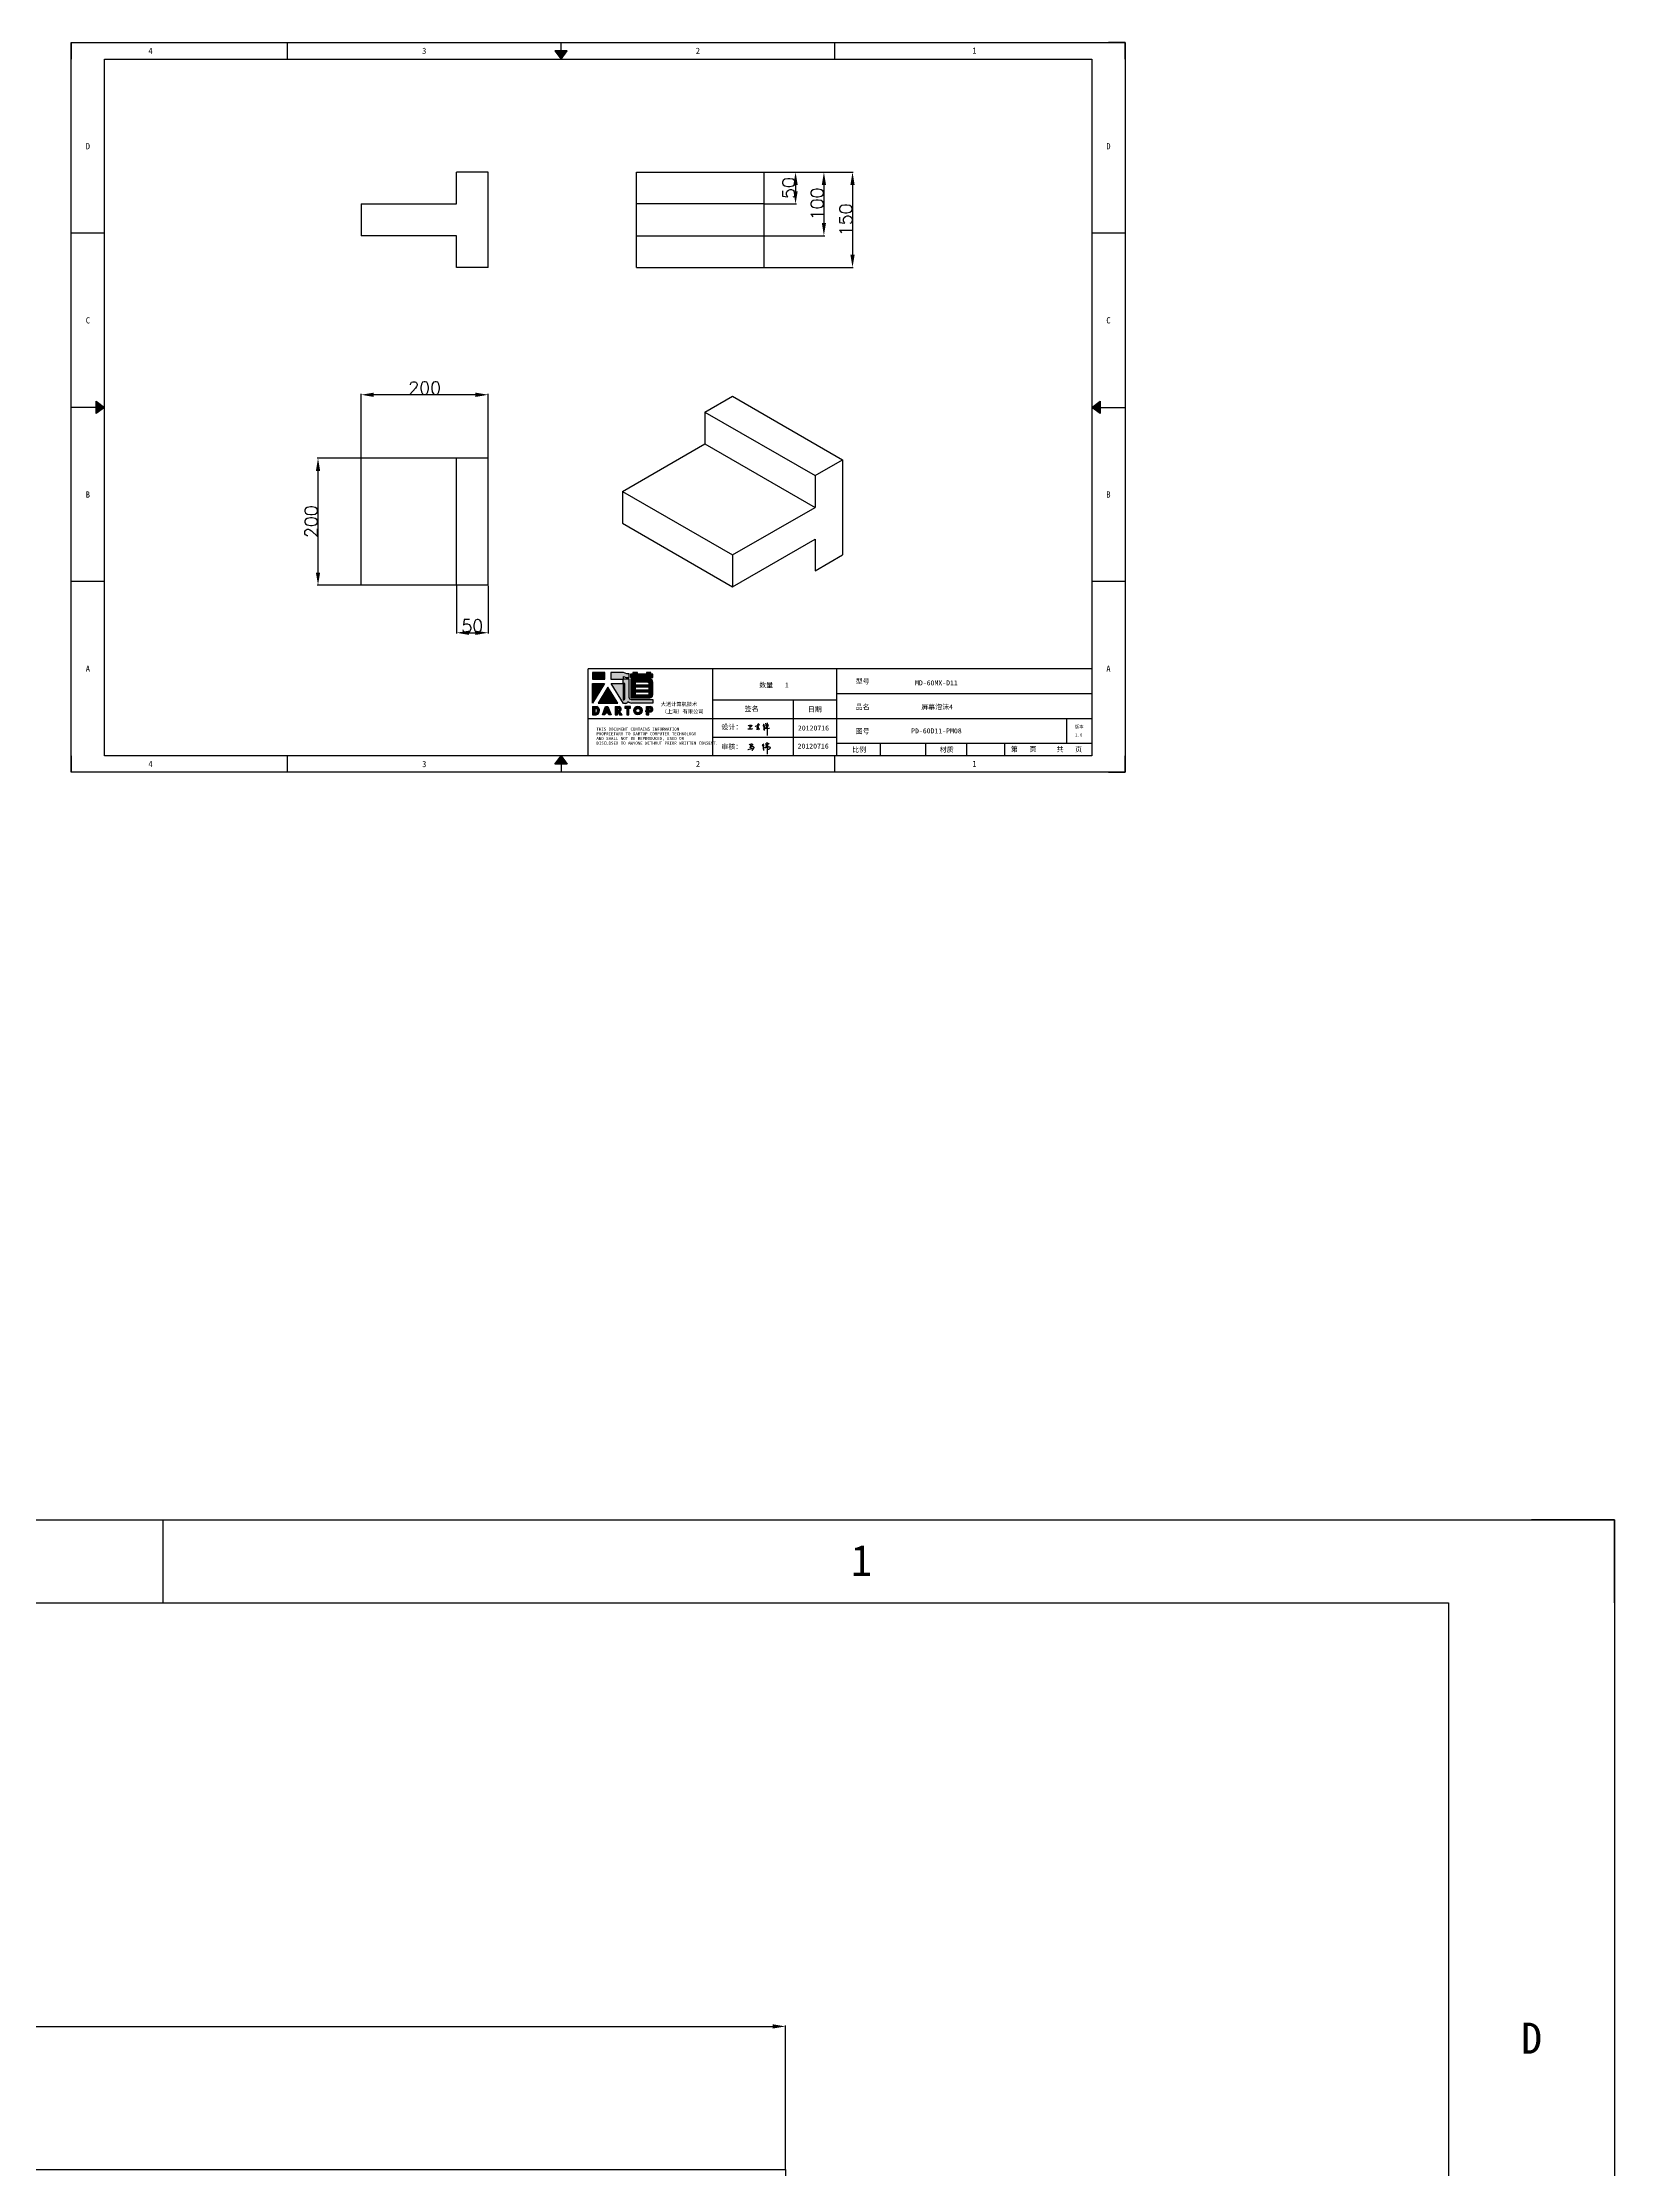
# Model space of a CAD drawing. Header units: millimetres. Extents: x -30327 to 34858, y 4015 to 75103.
# Drawn here: x 2060 to 4534, y 8736 to 12084 of the extents above; entities that cross this region are included whole.
import ezdxf
from ezdxf.enums import TextEntityAlignment as Align

# ---------------------------------------------------------------- set-up
doc = ezdxf.new("R2010")
doc.units = ezdxf.units.MM
doc.linetypes.add('DOT', pattern=[0.25, 0, -0.25])
for name, color, linetype in [('4', 7, 'Continuous'), ('print', 30, 'Continuous'), ('yellow', 2, 'Continuous')]:
    doc.layers.add(name, color=color, linetype=linetype)
doc.styles.add('Dartop', font='')
doc.styles.add('HZ', font='')
doc.styles.add('hzHT', font='simhei.ttf')
doc.styles.get("Standard").update_dxf_attribs({"font": 'txt', "bigfont": 'gbcbig.shx'})
doc.styles.get('Dartop').set_extended_font_data('FangSong_GB2312')
doc.styles.get('HZ').set_extended_font_data('SimSun')
doc.dimstyles.new('ISO-25', dxfattribs={"dimtxt": 20, "dimasz": 20, "dimexe": 1.25, "dimexo": 0.625, "dimtad": 1, "dimtxsty": 'Standard', "dimcen": 2.5, "dimadec": 0, "dimazin": 0, "dimtfac": 1, "dimtmove": 0, "dimatfit": 3, "dimfxl": 0, "dimarcsym": 0})

# ---------------------------------------------------------------- blocks, each defined once
blk = doc.blocks.new('*D823')
at = {"layer": 'Defpoints', "color": 0, "transparency": 16777216}
for p in [(2711, 11229.6), (2761, 11229.6), (2761, 11154.8)]:
    blk.add_point(p, dxfattribs=at)
at = {"layer": 'yellow', "color": 0, "lineweight": -2, "transparency": 16777216}
for p, q in [((2711, 11228.9), (2711, 11153.5)), ((2761, 11228.9), (2761, 11153.5)), ((2731, 11154.8), (2741, 11154.8))]:
    blk.add_line(p, q, dxfattribs=at)
at = {"layer": 'yellow', "color": 0, "transparency": 16777216}
for points in [[(2731, 11158.1), (2731, 11151.4), (2711, 11154.8)], [(2741, 11158.1), (2741, 11151.4), (2761, 11154.8)]]:
    blk.add_solid(points, dxfattribs=at)
at = {"layer": 'yellow', "color": 0, "transparency": 16777216, "insert": (2736, 11165.4), "char_height": 20, "attachment_point": 5}
blk.add_mtext('50', dxfattribs=at)
blk = doc.blocks.new('*D824')
at = {"layer": 'Defpoints', "color": 0, "transparency": 16777216}
for p in [(2493.2, 11429.6), (2561, 11429.6), (2561, 11229.6)]:
    blk.add_point(p, dxfattribs=at)
at = {"layer": 'yellow', "color": 0, "lineweight": -2, "transparency": 16777216}
for p, q in [((2560.3, 11429.6), (2491.9, 11429.6)), ((2493.2, 11249.6), (2493.2, 11409.6)), ((2560.3, 11229.6), (2491.9, 11229.6))]:
    blk.add_line(p, q, dxfattribs=at)
at = {"layer": 'yellow', "color": 0, "transparency": 16777216}
for points in [[(2489.8, 11409.6), (2496.5, 11409.6), (2493.2, 11429.6)], [(2489.8, 11249.6), (2496.5, 11249.6), (2493.2, 11229.6)]]:
    blk.add_solid(points, dxfattribs=at)
at = {"layer": 'yellow', "color": 0, "transparency": 16777216, "insert": (2482.5, 11329.6), "char_height": 20, "attachment_point": 5, "rotation": 90}
blk.add_mtext('200', dxfattribs=at)
blk = doc.blocks.new('*D825')
at = {"layer": 'Defpoints', "color": 0, "transparency": 16777216}
for p in [(2561, 11529.4), (2561, 11429.6), (2761, 11429.6)]:
    blk.add_point(p, dxfattribs=at)
at = {"layer": 'yellow', "color": 0, "lineweight": -2, "transparency": 16777216}
for p, q in [((2561, 11430.2), (2561, 11530.6)), ((2741, 11529.4), (2581, 11529.4)), ((2761, 11430.2), (2761, 11530.6))]:
    blk.add_line(p, q, dxfattribs=at)
at = {"layer": 'yellow', "color": 0, "transparency": 16777216}
for points in [[(2581, 11532.7), (2581, 11526), (2561, 11529.4)], [(2741, 11532.7), (2741, 11526), (2761, 11529.4)]]:
    blk.add_solid(points, dxfattribs=at)
at = {"layer": 'yellow', "color": 0, "transparency": 16777216, "insert": (2661, 11540), "char_height": 20, "attachment_point": 5}
blk.add_mtext('200', dxfattribs=at)
blk = doc.blocks.new('*D826')
at = {"layer": 'Defpoints', "color": 0, "transparency": 16777216}
for p in [(3194.7, 11879.8), (3194.7, 11829.8), (3244.8, 11829.8)]:
    blk.add_point(p, dxfattribs=at)
at = {"layer": 'yellow', "color": 0, "lineweight": -2, "transparency": 16777216}
for p, q in [((3195.3, 11879.8), (3246, 11879.8)), ((3244.8, 11859.8), (3244.8, 11849.8)), ((3195.3, 11829.8), (3246, 11829.8))]:
    blk.add_line(p, q, dxfattribs=at)
at = {"layer": 'yellow', "color": 0, "transparency": 16777216}
for points in [[(3241.4, 11859.8), (3248.1, 11859.8), (3244.8, 11879.8)], [(3241.4, 11849.8), (3248.1, 11849.8), (3244.8, 11829.8)]]:
    blk.add_solid(points, dxfattribs=at)
at = {"layer": 'yellow', "color": 0, "transparency": 16777216, "insert": (3234.1, 11854.8), "char_height": 20, "attachment_point": 5, "rotation": 90}
blk.add_mtext('50', dxfattribs=at)
blk = doc.blocks.new('*D827')
at = {"layer": 'Defpoints', "color": 0, "transparency": 16777216}
for p in [(3194.7, 11879.8), (3194.7, 11779.8), (3289.4, 11779.8)]:
    blk.add_point(p, dxfattribs=at)
at = {"layer": 'yellow', "color": 0, "lineweight": -2, "transparency": 16777216}
for p, q in [((3195.3, 11879.8), (3290.7, 11879.8)), ((3289.4, 11859.8), (3289.4, 11799.8)), ((3195.3, 11779.8), (3290.7, 11779.8))]:
    blk.add_line(p, q, dxfattribs=at)
at = {"layer": 'yellow', "color": 0, "transparency": 16777216}
for points in [[(3286.1, 11859.8), (3292.7, 11859.8), (3289.4, 11879.8)], [(3286.1, 11799.8), (3292.7, 11799.8), (3289.4, 11779.8)]]:
    blk.add_solid(points, dxfattribs=at)
at = {"layer": 'yellow', "color": 0, "transparency": 16777216, "insert": (3278.8, 11829.8), "char_height": 20, "attachment_point": 5, "rotation": 90}
blk.add_mtext('100', dxfattribs=at)
blk = doc.blocks.new('*D828')
at = {"layer": 'Defpoints', "color": 0, "transparency": 16777216}
for p in [(3194.7, 11879.8), (3194.7, 11729.8), (3334.4, 11729.8)]:
    blk.add_point(p, dxfattribs=at)
at = {"layer": 'yellow', "color": 0, "lineweight": -2, "transparency": 16777216}
for p, q in [((3195.3, 11879.8), (3335.7, 11879.8)), ((3334.4, 11859.8), (3334.4, 11749.8)), ((3195.3, 11729.8), (3335.7, 11729.8))]:
    blk.add_line(p, q, dxfattribs=at)
at = {"layer": 'yellow', "color": 0, "transparency": 16777216}
for points in [[(3331.1, 11859.8), (3337.8, 11859.8), (3334.4, 11879.8)], [(3331.1, 11749.8), (3337.8, 11749.8), (3334.4, 11729.8)]]:
    blk.add_solid(points, dxfattribs=at)
at = {"layer": 'yellow', "color": 0, "transparency": 16777216, "insert": (3323.8, 11804.8), "char_height": 20, "attachment_point": 5, "rotation": 90}
blk.add_mtext('150', dxfattribs=at)
blk = doc.blocks.new('*D829')
at = {"layer": 'Defpoints', "color": 0, "transparency": 16777216}
for p in [(3228.9, 8961.2), (399.5, 8736), (3228.9, 8736)]:
    blk.add_point(p, dxfattribs=at)
at = {"layer": 'yellow', "color": 0, "lineweight": -2, "transparency": 16777216}
for p, q in [((399.5, 8736.6), (399.5, 8962.4)), ((419.5, 8961.2), (3208.9, 8961.2)), ((3228.9, 8736.6), (3228.9, 8962.4))]:
    blk.add_line(p, q, dxfattribs=at)
at = {"layer": 'yellow', "color": 0, "transparency": 16777216}
for points in [[(419.5, 8964.5), (419.5, 8957.8), (399.5, 8961.2)], [(3208.9, 8964.5), (3208.9, 8957.8), (3228.9, 8961.2)]]:
    blk.add_solid(points, dxfattribs=at)
at = {"layer": 'yellow', "color": 0, "transparency": 16777216, "insert": (1814.2, 9025.1), "char_height": 100, "attachment_point": 5, "style": 'HZ'}
blk.add_mtext('{\\fSimSun|b0|i0|c134|p54;长}1320', dxfattribs=at)
blk = doc.blocks.new('*U748')
at = {"color": 254, "linetype": 'Continuous', "extrusion": (0, 0, -1)}
for points in [[(-17, 0.333), (-16.812, 0.25), (-17, 0.5)], [(-17, 0.333), (-17.188, 0.25), (-16.812, 0.25)], [(-17, 0.333), (-17, 0.5), (-17.188, 0.25)]]:
    blk.add_solid(points, dxfattribs=at)
blk = doc.blocks.new('*U747')
at = {"color": 254, "linetype": 'Continuous', "extrusion": (0, 0, -1)}
for points in [[(-33.167, 11), (-33, 11), (-33.25, 11.188)], [(-33.167, 11), (-33.25, 10.812), (-33, 11)], [(-33.167, 11), (-33.25, 11.188), (-33.25, 10.812)]]:
    blk.add_solid(points, dxfattribs=at)
blk = doc.blocks.new('*U749')
at = {"color": 254, "linetype": 'Continuous'}
for points in [[(17, 21.667), (17.188, 21.75), (16.812, 21.75)], [(17, 21.667), (16.812, 21.75), (17, 21.5)], [(17, 21.667), (17, 21.5), (17.188, 21.75)]]:
    blk.add_solid(points, dxfattribs=at)
blk = doc.blocks.new('*U746')
at = {"color": 254, "linetype": 'Continuous', "extrusion": (0, 0, -1)}
for points in [[(-0.833, 11), (-0.75, 10.812), (-0.75, 11.188)], [(-0.833, 11), (-0.75, 11.188), (-1, 11)], [(-0.833, 11), (-1, 11), (-0.75, 10.812)]]:
    blk.add_solid(points, dxfattribs=at)
blk = doc.blocks.new('dadao')
for p, q in [((48, 19.2), (44.9, 10.4)), ((44.9, 10.4), (51.2, 10.4)), ((51.2, 10.4), (48, 19.2))]:
    blk.add_line(p, q)
for points in [[(41.8, 121.6), (41.8, 143.7), (-0.4, 143.7), (-0.4, 121.6), (41.8, 121.6)], [(104.8, 122), (104.8, 130.3), (114.1, 126.3), (124.2, 126.3), (124.2, 139.6), (115.9, 139.6), (105.1, 143.9), (61.5, 143.9)], [(61.7, 144), (61.7, 121.3), (103.9, 121.3)], [(113.4, 38.7), (105.1, 38.7), (63, 106.5), (103.9, 106.5), (103.9, 120.9), (103.9, 121.3)], [(109.7, 53.6), (109.7, 106.2), (104.3, 106.2), (104.3, 50.4), (106.6, 50.4)], [(144.6, 94.4), (144.6, 84.8), (192, 84.8), (192, 94.1), (144.9, 94.1)], [(0, 28), (0, 0), (11.8, 0)], [(0.1, 28), (14, 28)], [(7.1, 21.8), (7.1, 6.1), (12, 6.1)], [(7.1, 21.8), (11.4, 21.8)], [(76.8, 28.2), (76.8, 0), (84.1, 0), (84.1, 11.1), (91.6, -0.1), (100.3, -0.1), (91.7, 11.1)], [(76.8, 28.2), (90.6, 28.2)], [(84, 22.7), (84, 15.3), (87.2, 15.3)], [(84, 22.7), (87.3, 22.7)], [(120.2, 45), (119.5, 45), (119.5, 44.6)], [(183.7, 0), (183.7, 9.6), (180.6, 9.6), (180.6, 14.9), (183.8, 14.9), (183.8, 28.1), (196.1, 28.1), (196.5, 28.1)], [(183.7, 0), (190.9, 0), (190.9, 9.6), (198.8, 9.6)], [(194.9, 22.3), (190.8, 22.3), (190.8, 15), (194.4, 15)]]:
    blk.add_lwpolyline(points)
for points in [[(-0.3, 106.2), (40.4, 106.2), (-0.3, 39.7), (-0.3, 106.2)], [(51.7, 94.1), (18.4, 39.3), (86.2, 39.3)], [(43.8, 28.2), (51.8, 28.2), (62.6, -0.1), (55, -0.1), (53.2, 5), (42.9, 5), (41.1, 0), (33.6, 0)], [(110, 28.1), (110, 21.9), (116, 21.9), (116, -0.1), (123.2, -0.1), (123.2, 22), (129.2, 22), (129.2, 28.1), (110, 28.1)]]:
    blk.add_lwpolyline(points, close=True)
for points in [[(104.8, 122), (123.4, 122), (123.4, 60, 0.414214), (131.4, 52), (204.8, 52), (204.8, 39.1), (131.7, 39.1)], [(144.3, 110.8), (144.3, 101.8), (192.3, 101.8), (192.3, 105.5, 0.414214), (187.3, 110.5), (144.3, 110.5)], [(144.6, 77), (144.6, 67.5), (187.6, 67.5, 0.414214), (192.6, 72.5), (192.6, 76.4), (144.6, 76.4)]]:
    blk.add_lwpolyline(points, format="xyb")
blk.add_lwpolyline([(137.1, 144.2), (137.1, 137.9), (128.3, 137.9), (128.3, 126.5), (157.3, 126.5), (157.3, 121.5), (130.3, 121.5), (130.3, 57.5), (194.4, 57.5, 0.414214), (204.4, 67.5), (204.4, 111.3, 0.414214), (194.4, 121.3), (177.5, 121.3), (177.5, 126.3), (204.7, 126.3), (204.7, 137.7), (198.2, 137.7), (198.2, 143.9), (183.3, 143.9), (183.3, 138), (153, 138), (153, 144.2), (137.1, 144.2)], format="xyb", close=True)
for radius in [14.5, 7.44]:
    blk.add_circle((154.2, 14.2), radius)
for centre, radius, start, end in [((8.5, 13.9), 8.49, 294.21427, 69.71773), ((9.6, 14.2), 14.4, 278.66044, 72.32035), ((86.4, 19), 3.8, 282.52697, 76.71958), ((88.6, 19.4), 8.95, 290.60733, 77.21242), ((99.2, 60.7), 12.6, 305.63988, 325.96896), ((111.6, 46.7), 8.19, 282.98113, 347.66273), ((136, 61.7), 22.9, 226.7358, 259.32094), ((193.7, 18.7), 3.8, 280.98914, 72.55128), ((195.7, 18.6), 9.51, 288.89587, 85.24422)]:
    blk.add_arc(centre, radius, start, end)
blk = doc.blocks.new('h')
for p, q in [((20773, -2332), (20775, -2339)), ((20789, -2341), (20774, -2332)), ((20768, -2361), (20773, -2359)), ((20769, -2367), (20770, -2371)), ((20770, -2371), (20771, -2378)), ((20771, -2378), (20771, -2371)), ((20772, -2369), (20775, -2368)), ((20773, -2359), (20784, -2355)), ((20775, -2339), (20776, -2351)), ((20776, -2351), (20775, -2357)), ((20780, -2366), (20781, -2366)), ((20782, -2369), (20780, -2377)), ((20780, -2377), (20788, -2371)), ((20782, -2367), (20782, -2369)), ((20846, -2343), (20848, -2353)), ((20848, -2353), (20849, -2370)), ((20849, -2370), (20848, -2424))]:
    blk.add_line(p, q)
for points in [[(20832, -2329, -0.053561), (20835, -2330, -0.075272), (20837, -2331, -0.005295), (20838, -2333, -0.009337), (20838, -2333, -0.026146), (20839, -2334, -0.016644), (20840, -2335)], [(20848, -2340, 0.021784), (20850, -2336, 0.028296), (20851, -2332, 0.008136), (20852, -2328, 0.028913), (20852, -2327, 0.08193), (20852, -2326, 0.075058), (20852, -2325, 0.275043)], [(20697, -2372, 0.002073), (20711, -2372, 0.016137), (20720, -2371, 0.008314), (20737, -2369)], [(20699, -2348, -0.029745), (20705, -2345, -0.046842), (20708, -2344, -0.00919), (20714, -2343, -0.018517), (20717, -2343, -0.037841), (20720, -2342, -0.039541), (20723, -2343, -0.149785), (20726, -2344, -0.204935), (20727, -2347, -0.074872), (20727, -2348, -0.061615), (20726, -2350, -0.034204), (20724, -2353, -0.045776), (20722, -2354, -0.054985), (20720, -2355, -0.036348), (20717, -2357, -0.067752), (20716, -2357, -0.043553), (20713, -2357)], [(20755, -2352, -0.024077), (20760, -2350, -0.013147), (20769, -2347, -0.00522), (20775, -2344, -0.018517), (20777, -2343, -0.008274), (20786, -2341, -0.039541), (20788, -2341, -0.079216), (20789, -2341, -0.204935)], [(20813, -2350, 0.007348), (20816, -2349, 0.008421), (20818, -2347, 0.009459), (20820, -2346, -0.016325), (20821, -2346, -0.173771), (20822, -2345, -0.085159), (20824, -2346, -0.125883), (20826, -2348, -0.160659), (20827, -2350, -0.010447), (20826, -2352, -0.008247), (20826, -2355, -0.002698), (20825, -2374, 0.001562), (20824, -2384, 0.016137)], [(20817, -2335, -0.053561), (20820, -2336, -0.075272), (20821, -2337, -0.005295), (20822, -2338, -0.009337), (20823, -2339, -0.026146), (20824, -2340, -0.016644), (20824, -2341)], [(20836, -2344, -0.02797), (20842, -2343, -0.048868), (20846, -2342, -0.00919), (20851, -2341, -0.018517), (20854, -2341, -0.037841), (20857, -2341, -0.039541), (20859, -2342, -0.018282), (20841, -2355, -0.000937)]]:
    blk.add_lwpolyline(points, format="xyb")
for points in [[(20711, -2344), (20711, -2344), (20711, -2356), (20711, -2368), (20711, -2372)], [(20822, -2351), (20822, -2359), (20822, -2365), (20822, -2369), (20821, -2376), (20824, -2369), (20827, -2366), (20829, -2366)], [(20841, -2355), (20850, -2355), (20855, -2354), (20846, -2361), (20841, -2364), (20833, -2368), (20863, -2367), (20866, -2367)]]:
    blk.add_lwpolyline(points)
for centre, radius, start, end in [((20774, -2371), 2.3, 121.9907, 163.6016), ((20788, -2406), 40.3, 100.6183, 108.2482), ((20781, -2368), 1.15, 9.4675, 90)]:
    blk.add_arc(centre, radius, start, end)

msp = doc.modelspace()

# ---------------------------------------------------------------- hatches: boundary and pattern name
for points in [[(2944.6847, 11092.2067), (2925.1574, 11092.2067), (2925.1574, 11082.0044), (2944.6847, 11082.0044)], [(2944.056, 11074.8661), (2925.2097, 11074.8661), (2925.2097, 11044.095)], [(2949.2803, 11069.282), (2933.8741, 11043.8901), (2965.2449, 11043.8901)], [(2985.1641, 11038.6947), (2976.2487, 11038.6947), (2976.2487, 11035.8662), (2979.0304, 11035.8662), (2979.0304, 11025.6735), (2982.3609, 11025.6735), (2982.3609, 11035.8729), (2985.1641, 11035.8729)]]:
    msp.add_hatch(color=0).paths.add_polyline_path(points)
h = msp.add_hatch(color=0)
h.paths.add_polyline_path([(2973.8667, 11086.0063), (2978.1764, 11084.1445), (2982.8358, 11084.1445), (2982.8358, 11090.3113), (2978.9918, 11090.3113), (2973.9833, 11092.2893), (2953.9117, 11092.2893), (2953.9117, 11081.8598), (2973.4409, 11081.8598), (2973.4409, 11081.6489), (2973.4409, 11074.9829), (2954.5032, 11074.9829), (2973.9819, 11043.6352), (2977.8391, 11043.6352, 0.279374822), (2980.6548, 11046.3734), (2980.6548, 11046.5178), (2980.995, 11046.5178, 0.143145365), (2986.3052, 11043.8154), (3020.1527, 11043.8154), (3020.1527, 11049.7606), (2986.161, 11049.7606, -0.414213562), (2982.4586, 11053.463), (2982.4586, 11082.1893), (2973.8667, 11082.1893)])
h.paths.add_polyline_path([(2973.6377, 11074.8496), (2976.1193, 11074.8492), (2976.1193, 11050.5191, -0.088935736), (2974.6812, 11049.04), (2973.629, 11049.04)], flags=16)
h = msp.add_hatch(color=0)
h.paths.add_polyline_path([(3020.0945, 11089.4479), (3017.0829, 11089.4479), (3017.0829, 11092.3128), (3010.1993, 11092.3128), (3010.1993, 11089.5911), (2996.1459, 11089.5911), (2996.1459, 11092.456), (2988.7856, 11092.456), (2988.7856, 11089.5381), (2984.7186, 11089.5381), (2984.7186, 11084.2567), (2998.1397, 11084.2567), (2998.1397, 11081.9208), (2985.6336, 11081.9208), (2985.6336, 11052.3464), (3015.3228, 11052.3464, 0.414213562), (3019.9508, 11056.9744), (3019.9508, 11077.2276, 0.414213562), (3015.3228, 11081.8556), (3007.4745, 11081.8556), (3007.4745, 11084.1476), (3020.0945, 11084.1476)])
h.paths.add_polyline_path([(3012.0441, 11076.8419, -0.414213562), (3014.3581, 11074.5279), (3014.3581, 11072.8309), (2992.1303, 11072.8309), (2992.1303, 11076.8419)], flags=16)
h.paths.add_polyline_path([(3014.2145, 11069.2496), (3014.2145, 11064.9522), (2992.2739, 11064.9522), (2992.2739, 11069.2496)], flags=16)
h.paths.add_polyline_path([(3014.5013, 11061.0845), (3014.5013, 11059.2442, -0.414213562), (3012.1873, 11056.9302), (2992.2739, 11056.9302), (2992.2739, 11061.0845)], flags=16)
h = msp.add_hatch(color=0)
h.paths.add_polyline_path([(2931.8137, 11038.6482), (2925.3483, 11038.6482), (2925.3483, 11025.7123), (2930.7935, 11025.7123, 0.793015906)])
h.paths.add_polyline_path([(2930.8894, 11028.5451), (2928.6287, 11028.5451), (2928.6287, 11035.8153), (2930.6398, 11035.8153, -0.67136089)], flags=16)
h = msp.add_hatch(color=0)
h.paths.add_polyline_path([(2949.3289, 11038.7546), (2945.6391, 11038.7546), (2940.8939, 11025.6984), (2944.3892, 11025.6984), (2945.2115, 11028.0123), (2949.9466, 11028.0123), (2950.7868, 11025.6704), (2954.31, 11025.6704)])
h.paths.add_polyline_path([(2949.0417, 11030.5063), (2946.1081, 11030.5063), (2947.5481, 11034.6089)], flags=16)
h = msp.add_hatch(color=0)
h.paths.add_polyline_path([(2967.2644, 11038.7455), (2960.9054, 11038.7455), (2960.9054, 11025.6912), (2964.2657, 11025.6912), (2964.2657, 11030.8664), (2967.7196, 11025.6446), (2971.7802, 11025.6446), (2967.8051, 11030.8335, 0.744054942)])
h.paths.add_polyline_path([(2964.235, 11032.7985), (2964.235, 11036.2266), (2965.737, 11036.2266, -0.796808968), (2965.7145, 11032.7985)], flags=16)
h = msp.add_hatch(color=0)
h.paths.add_polyline_path([(2990.0107, 11032.2652, 1), (3003.4154, 11032.2652, 1)])
h.paths.add_polyline_path([(3000.1563, 11032.2652, -1), (2993.2698, 11032.2652, -1)], flags=16)
h = msp.add_hatch(color=0)
h.paths.add_polyline_path([(3016.2726, 11038.7145), (3016.0802, 11038.7145), (3010.4113, 11038.7145), (3010.4113, 11032.6221), (3008.9071, 11032.6221), (3008.9071, 11030.1492), (3010.387, 11030.1492), (3010.387, 11025.7141), (3013.6964, 11025.7141), (3013.6964, 11030.1665), (3017.3328, 11030.1665, 0.812303812)])
h.paths.add_polyline_path([(3013.6473, 11032.639), (3013.6473, 11036.0467), (3015.5305, 11036.0467, -0.778213434), (3015.3382, 11032.639)], flags=16)

# ---------------------------------------------------------------- linework, layer by layer
at = {"color": 0, "linetype": 'DOT'}
for p, q in [((2104.8141, 12083.7959), (3737.2378, 12083.7959)), ((2104.8141, 10961.2095), (2104.8141, 12057.6892)), ((3763.3445, 12057.6892), (3763.3445, 10961.2095)), ((3737.2378, 10935.1029), (2104.8141, 10935.1029)), ((-3758.9701, 9758.4524), (4403.1486, 9758.4524)), ((4533.6819, 9627.9192), (4533.6819, 4145.5209))]:
    msp.add_line(p, q, dxfattribs=at)
at = {"color": 0}
for p, q in [((2104.8141, 12083.7959), (2104.8141, 12057.6892)), ((2104.8141, 12083.7959), (2104.8141, 12083.7959)), ((2157.0274, 10961.2095), (2157.0274, 12057.6892)), ((2157.0274, 12057.6892), (3711.1311, 12057.6892)), ((2444.9582, 12057.6892), (2444.9582, 12083.7959)), ((2875.7181, 12070.7425), (2875.7181, 12083.7959)), ((3306.4779, 12057.6892), (3306.4779, 12083.7959)), ((3711.1311, 12057.6892), (3711.1311, 10961.2095)), ((3763.3445, 12083.7959), (3737.2378, 12083.7959)), ((3763.3445, 12057.6892), (3763.3445, 12083.7959)), ((2157.0274, 11783.5693), (2104.8141, 11783.5693)), ((3763.3445, 11783.5693), (3711.1311, 11783.5693)), ((2143.9741, 11509.4494), (2104.8141, 11509.4494)), ((3724.1845, 11509.4494), (3763.3445, 11509.4494)), ((2157.0274, 11235.3295), (2104.8141, 11235.3295)), ((3763.3445, 11235.3295), (3711.1311, 11235.3295)), ((3711.1311, 11098.2695), (2918.1414, 11098.2695)), ((2918.1414, 10961.2095), (2918.1414, 11098.2695)), ((3113.9413, 11098.2695), (3113.9413, 10961.2095)), ((3309.7413, 10961.2095), (3309.7413, 11098.2695)), ((3113.9413, 11049.3195), (3309.7413, 11049.3195)), ((3241.2113, 11049.3195), (3241.2113, 10961.2095)), ((3309.7413, 11059.1095), (3711.1311, 11059.1095)), ((2918.1414, 11019.9495), (3113.9413, 11019.9495)), ((3113.9413, 11019.9495), (3711.1311, 11019.9495)), ((3671.9712, 10980.7895), (3671.9712, 11019.9495)), ((3113.9413, 10990.5795), (3309.7413, 10990.5795)), ((3309.7413, 10980.7895), (3711.1311, 10980.7895)), ((3378.6286, 10961.2095), (3378.6286, 10980.7895)), ((3449.6215, 10961.2095), (3449.6215, 10980.7895)), ((3514.1605, 10961.2095), (3514.1605, 10980.7895)), ((3574.0712, 10961.2095), (3574.0712, 10980.7895)), ((2104.8141, 10961.2095), (2104.8141, 10935.1029)), ((3711.1311, 10961.2095), (2157.0274, 10961.2095)), ((2444.9582, 10935.1029), (2444.9582, 10961.2095)), ((2875.7181, 10948.1562), (2875.7181, 10935.1029)), ((3306.4779, 10935.1029), (3306.4779, 10961.2095)), ((3763.3445, 10935.1029), (3763.3445, 10961.2095)), ((2104.8141, 10935.1029), (2104.8141, 10935.1029)), ((3737.2378, 10935.1029), (3763.3445, 10935.1029)), ((2249.3492, 9627.9192), (2249.3492, 9758.4524)), ((4533.6819, 9758.4524), (4403.1486, 9758.4524)), ((4533.6819, 9627.9192), (4533.6819, 9758.4524)), ((-3497.9035, 9627.9192), (4272.6153, 9627.9192)), ((4272.6153, 9627.9192), (4272.6153, 4145.5209)), ((399.5176, 8736.0198), (3228.9488, 8736.0198)), ((3228.9488, 8736.0198), (3228.9488, 6166.6816))]:
    msp.add_line(p, q, dxfattribs=at)
for p, q in [((2760.9619, 11879.7992), (2710.9619, 11879.7992)), ((2710.9619, 11829.7992), (2710.9619, 11879.7992)), ((2760.9619, 11729.7992), (2760.9619, 11879.7992)), ((2994.6822, 11879.7992), (3194.6822, 11879.7992)), ((2994.6822, 11729.7992), (2994.6822, 11879.7992)), ((3194.6822, 11879.7992), (3194.6822, 11729.7992)), ((2560.9619, 11829.7992), (2710.9619, 11829.7992)), ((2560.9619, 11829.7992), (2560.9619, 11779.7992)), ((3194.6822, 11829.7992), (2994.6822, 11829.7992)), ((2710.9619, 11779.7992), (2560.9619, 11779.7992)), ((2710.9619, 11729.7992), (2710.9619, 11779.7992)), ((2994.6822, 11779.7992), (3194.6822, 11779.7992)), ((2760.9619, 11729.7992), (2710.9619, 11729.7992)), ((2994.6822, 11729.7992), (3194.6822, 11729.7992)), ((3102.2259, 11502.195), (3145.5271, 11527.195)), ((3145.5271, 11527.195), (3318.7322, 11427.195)), ((3102.2259, 11502.195), (3275.4309, 11402.195)), ((3102.2259, 11502.195), (3102.2259, 11452.195)), ((2972.3221, 11377.195), (3102.2259, 11452.195)), ((3102.2259, 11452.195), (3275.4309, 11352.195)), ((2760.9619, 11429.5571), (2560.9619, 11429.5571)), ((2560.9619, 11229.5571), (2560.9619, 11429.5571)), ((2710.9619, 11229.5571), (2710.9619, 11429.5571)), ((2760.9619, 11229.5571), (2760.9619, 11429.5571)), ((3275.4309, 11402.195), (3318.7322, 11427.195)), ((3318.7322, 11427.195), (3318.7322, 11277.195)), ((3275.4309, 11402.195), (3275.4309, 11352.195)), ((2972.3221, 11377.195), (2972.3221, 11327.195)), ((2972.3221, 11377.195), (3145.5271, 11277.195)), ((3145.5271, 11277.195), (3275.4309, 11352.195)), ((2972.3221, 11327.195), (3145.5271, 11227.195)), ((3145.5271, 11227.195), (3275.4309, 11302.195)), ((3275.4309, 11302.195), (3275.4309, 11252.195)), ((3145.5271, 11277.195), (3145.5271, 11227.195)), ((3275.4309, 11252.195), (3318.7322, 11277.195)), ((2760.9619, 11229.5571), (2560.9619, 11229.5571)), ((3199.5017, 10982.7039), (3200.0635, 10978.0113)), ((3198.0289, 10974.6013), (3196.105, 10973.56)), ((3199.4135, 10975.3409), (3198.0289, 10974.6013)), ((3198.1082, 10976.8979), (3200.5545, 10976.8979)), ((3201.8591, 10977.0165), (3199.4135, 10975.3409)), ((3200.1547, 10974.5465), (3199.9473, 10963.7643)), ((3200.0635, 10978.0113), (3200.1547, 10974.5465)), ((3200.5545, 10976.8979), (3201.8591, 10977.0165))]:
    msp.add_line(p, q)
for points in [[(2875.7181, 12057.6892), (2885.5081, 12070.7425), (2865.9281, 12070.7425), (2875.7181, 12057.6892)], [(2157.0274, 11509.4494), (2143.9741, 11499.6594), (2143.9741, 11519.2394), (2157.0274, 11509.4494)], [(3711.1311, 11509.4494), (3724.1845, 11519.2394), (3724.1845, 11499.6594), (3711.1311, 11509.4494)], [(2875.7181, 10961.2095), (2885.5081, 10948.1562), (2865.9281, 10948.1562), (2875.7181, 10961.2095)]]:
    msp.add_lwpolyline(points, close=True, dxfattribs=at)
for points in [[(3171.654, 10978.5907, -0.029745025), (3172.7734, 10979.1515, -0.046842152), (3173.5312, 10979.3953, -0.009190246), (3174.7137, 10979.6343, -0.01851715), (3175.3064, 10979.7202, -0.037840637), (3175.9182, 10979.7393, -0.039541258), (3176.4996, 10979.6672, -0.149785186), (3177.0674, 10979.3571, -0.204935242), (3177.2414, 10978.9076, -0.074871706), (3177.1753, 10978.553, -0.061614645), (3176.9822, 10978.1603, -0.034203896), (3176.632, 10977.6981, -0.045775869), (3176.3185, 10977.3986, -0.054985007), (3175.9395, 10977.1604, -0.036347913), (3175.3114, 10976.9105, -0.067752062), (3174.9969, 10976.8563, -0.043553369), (3174.5024, 10976.8818)], [(3196.105, 10973.56, -0.029745025), (3197.8513, 10974.4349, -0.046842152), (3199.0335, 10974.8153, -0.009190246), (3200.8782, 10975.188, -0.01851715), (3201.8029, 10975.322, -0.037840637), (3202.7572, 10975.3519, -0.039541258), (3203.6642, 10975.2393, -0.149785186), (3204.55, 10974.7556, -0.204935242), (3204.8214, 10974.0545, -0.074871706), (3204.7182, 10973.5012, -0.061614645), (3204.417, 10972.8886, -0.034203896), (3203.8708, 10972.1676, -0.045775869), (3203.3816, 10971.7003, -0.054985007), (3202.7905, 10971.3287, -0.036347913), (3201.8106, 10970.9389, -0.067752062), (3201.32, 10970.8543, -0.043553369), (3200.5486, 10970.8942)], [(3196.9072, 10979.7842, -0.027970257), (3198.489, 10980.0762, -0.048867879), (3199.4057, 10980.174, -0.009190246), (3200.8474, 10980.3875, -0.01851715), (3201.5679, 10980.4536, -0.037840637), (3202.3071, 10980.438, -0.039541258), (3203.0039, 10980.3143, -0.018281889), (3198.1082, 10976.8979, -0.000936898)]]:
    msp.add_lwpolyline(points, format="xyb")
msp.add_lwpolyline([(3174.1214, 10979.5202), (3174.1214, 10979.5202), (3173.7473, 10977.2263), (3173.1311, 10975.0693), (3172.7284, 10973.7457)])
for centre, radius, start, end in [((3168.7904, 10974.9482), 4.1375, 281.0769825, 291.2126318), ((3077.8101, 11344.2454), 384.4427, 283.9189497, 284.9715122), ((3179.0512, 10962.802), 12.6389, 113.2024487, 120.0174969), ((3176.0848, 10969.7221), 5.1098, 102.4748599, 113.2024487), ((3183.4887, 10936.2562), 39.3849, 100.3686699, 102.4748599), ((3175.2617, 10973.0108), 3.2593, 283.8162542, 294.0305093), ((3178.1471, 10965.45), 9.7064, 96.1253366, 100.3686699), ((3175.9575, 10971.3985), 1.5036, 294.8364282, 309.9011343), ((3155.9148, 10989.8897), 28.7614, 316.9195625, 320.5886599), ((3177.6299, 10970.2694), 4.8594, 87.4570373, 96.1253366), ((3177.648, 10970.6768), 4.4515, 78.3995671, 87.4570373), ((3172.2127, 10975.9182), 7.3129, 324.0948076, 331.3783566), ((3178.2767, 10973.7396), 1.3249, 44.3246545, 78.3995671), ((3177.8883, 10973.0487), 0.9769, 319.5730733, 337.4854902), ((3175.1975, 10975.199), 4.3914, 324.9106662, 333.3484292), ((3177.3333, 10974.4013), 2.1388, 326.7678104, 340.871018), ((3178.6986, 10974.1517), 0.7351, 357.9983926, 44.3246545), ((3177.9806, 10974.1768), 1.4537, 340.871018, 357.9983926), ((3182.5693, 10994.1205), 19.3302, 299.2654637, 300.9494997), ((3226.3619, 10832.0888), 149.256, 102.4659195, 103.2052997), ((3124.6489, 11049.3891), 98.8288, 313.3661321, 315.2960836), ((3506.2988, 10924.3674), 315.4462, 171.4101732, 171.7680832), ((3194.1579, 10977.1943), 0.6319, 52.3757453, 91.2911591), ((2638.3087, 10995.123), 556.5846, 357.5656636, 358.0572778), ((3193.9412, 10977.2929), 0.7242, 357.1968277, 33.7051787), ((3177.6406, 10978.3599), 17.0632, 352.9125461, 354.8026838), ((3184.0415, 10977.7777), 10.6358, 354.8026838, 357.1968277)]:
    msp.add_arc(centre, radius, start, end)
at = {"layer": 'print'}
for points in [[(2104.8141, 12083.7959), (3763.3445, 12083.7959), (3763.3445, 10935.1029), (2104.8141, 10935.1029)], [(-3758.9701, 9758.4524), (4533.6819, 9758.4524), (4533.6819, 4014.9876), (-3758.9701, 4014.9876)]]:
    msp.add_lwpolyline(points, close=True, dxfattribs=at)

# ---------------------------------------------------------------- block references
at = {"color": 0, "linetype": 'Continuous', "xscale": 52.21331681518758, "yscale": 52.21331681557415, "zscale": 52.21331681557466}
for name, p in [('*U749', (1988.0917, 10935.1029)), ('*U746', (2104.8141, 10935.1029)), ('*U747', (1988.0917, 10935.1029)), ('*U748', (1988.0917, 10935.1029))]:
    msp.add_blockref(name, p, dxfattribs=at)
at = {"color": 0}
for name, p, xscale, yscale, zscale in [('dadao', (2925.3483, 11025.7123), 0.4627998535530334, 0.4627998535882973, 0.4627998535925933), ('h', (-986.486, 11479.7696), 0.2008128723449428, 0.2008128723449428, 0.2008128723449428)]:
    msp.add_blockref(name, p, dxfattribs=dict(at, xscale=xscale, yscale=yscale, zscale=zscale))

# ---------------------------------------------------------------- texts
for s, height, style, p in [('4', 9.79, 'Dartop', (2229.5783, 12070.7425)), ('3', 9.79, 'Dartop', (2660.3381, 12070.7425)), ('2', 9.79, 'Dartop', (3091.098, 12070.7425)), ('1', 9.79, 'Dartop', (3526.3203, 12071.053)), ('D', 9.79, 'Dartop', (2130.9207, 11920.6292)), ('D', 9.79, 'Dartop', (3737.2378, 11920.6292)), ('C', 9.79, 'Dartop', (2130.9207, 11646.5093)), ('C', 9.79, 'Dartop', (3737.2378, 11646.5093)), ('B', 9.79, 'Dartop', (2130.9207, 11372.3894)), ('B', 9.79, 'Dartop', (3737.2378, 11372.3894)), ('A', 9.79, 'Dartop', (2130.9207, 11098.2695)), ('型号', 7.832, 'hzHT', (3350.3753, 11078.3475)), ('A', 9.79, 'Dartop', (3737.2378, 11098.2695)), ('数量   1', 7.832, 'hzHT', (3210.7884, 11072.5963)), ('MD-60MX-D11', 7.831998, 'hzHT', (3466.5186, 11075.946)), ('签名', 7.832, 'hzHT', (3175.6067, 11035.2719)), ('日期', 7.832, 'hzHT', (3274.9854, 11034.3081)), ('品名', 7.832, 'hzHT', (3350.3753, 11038.1413)), ('屏幕泡沫4', 7.832, 'hzHT', (3467.6134, 11038.1413)), ('20120716', 7.832, 'hzHT', (3272.9753, 11004.8638)), ('图号', 7.832, 'hzHT', (3350.3753, 10999.8596)), ('PD-60D11-PM08', 7.831998, 'hzHT', (3466.5186, 11000.3706)), ('版本', 4.895, 'hzHT', (3691.1739, 11006.9544)), ('1.0', 4.895, 'Dartop', (3690.5851, 10993.8723)), ('4', 9.79, 'Dartop', (2229.5783, 10948.1562)), ('3', 9.79, 'Dartop', (2660.3381, 10948.1562)), ('2', 9.79, 'Dartop', (3091.098, 10948.1562)), ('20120716', 7.832, 'hzHT', (3272.5089, 10976.4454)), ('比例', 7.832, 'hzHT', (3344.9143, 10970.7957)), ('材质', 7.832, 'hzHT', (3482.6141, 10970.7957)), ('1', 9.79, 'Dartop', (3526.3203, 10948.4667)), ('第   页', 7.832, 'hzHT', (3603.7692, 10971.608)), ('共   页', 7.832, 'hzHT', (3675.7129, 10971.3228)), ('1', 48.95, 'Dartop', (3348.5612, 9694.7383)), ('D', 48.95, 'Dartop', (4403.1486, 8942.6194))]:
    msp.add_text(s, height=height, dxfattribs=dict(at, style=style)).set_placement(p, align=Align.MIDDLE_CENTER)
at = {"color": 0, "style": 'hzHT'}
for s, height, p in [('AND SHALL NOT BE REPRODUCED, USED OR', 4.894998, (2931.3569, 10986.0276)), ('THIS DOCUMENT CONTAINS INFORMATION', 4.894998, (2931.3569, 11000.7126)), ('DISCLOSED TO ANYONE WITHOUT PRIOR WRITTEN CONSENT.', 4.894998, (2931.3569, 10978.6851)), ('PROPRIETARY TO DARTOP COMPUTER TECHNOLOGY', 4.894998, (2931.3569, 10993.3701)), ('设计：', 7.832, (3128.1617, 11002.6412)), ('审核：', 7.832, (3128.0452, 10971.7999))]:
    msp.add_text(s, height=height, dxfattribs=at).set_placement(p)
at = {"layer": '4', "color": 0, "style": 'hzHT'}
for s, p in [('大道计算机技术', (3032.5988, 11039.5924)), ('（上海）有限公司', (3034.0768, 11027.8851))]:
    msp.add_text(s, height=5.874, dxfattribs=at).set_placement(p)

# ---------------------------------------------------------------- dimensions: what is measured, and where the dimension line sits
at = {"layer": 'yellow'}
for base, p1, p2, angle, picture, middle in [((3244.7545, 11829.7992), (3194.6822, 11879.7992), (3194.6822, 11829.7992), 90, '*D826', (3234.1295, 11854.7992)), ((3289.4109, 11779.7992), (3194.6822, 11879.7992), (3194.6822, 11779.7992), 90, '*D827', (3278.7859, 11829.7992)), ((3334.443, 11729.7992), (3194.6822, 11879.7992), (3194.6822, 11729.7992), 90, '*D828', (3323.818, 11804.7992)), ((2560.9619, 11529.3503), (2760.9619, 11429.5571), (2560.9619, 11429.5571), 180, '*D825', (2660.9619, 11539.9753)), ((2493.1583, 11429.5571), (2560.9619, 11229.5571), (2560.9619, 11429.5571), 270, '*D824', (2482.5333, 11329.5571))]:
    dim = msp.add_linear_dim(base=base, p1=p1, p2=p2, angle=angle, dimstyle='ISO-25', dxfattribs=at)
    dim.commit()
    dim.dimension.update_dxf_attribs({"geometry": picture, "text_midpoint": middle})
dim = msp.add_linear_dim(base=(2760.9619, 11154.7754), p1=(2710.9619, 11229.5571), p2=(2760.9619, 11229.5571), dimstyle='ISO-25', dxfattribs=at)
dim.commit()
dim.dimension.update_dxf_attribs({"geometry": '*D823', "text_midpoint": (2735.9619, 11165.4004)})
at = {"layer": 'yellow', "color": 0}
dim = msp.add_linear_dim(base=(3228.9488, 8961.1696), p1=(399.5176, 8736.0198), p2=(3228.9488, 8736.0198), text='{\\fSimSun|b0|i0|c134|p54;长}1320', dimstyle='ISO-25', override={"dimtxt": 100, "dimtxsty": 'HZ'}, dxfattribs=at)
dim.commit()
dim.dimension.update_dxf_attribs({"geometry": '*D829', "text_midpoint": (1814.2332, 9025.128)})

doc.saveas('drawing.dxf')
